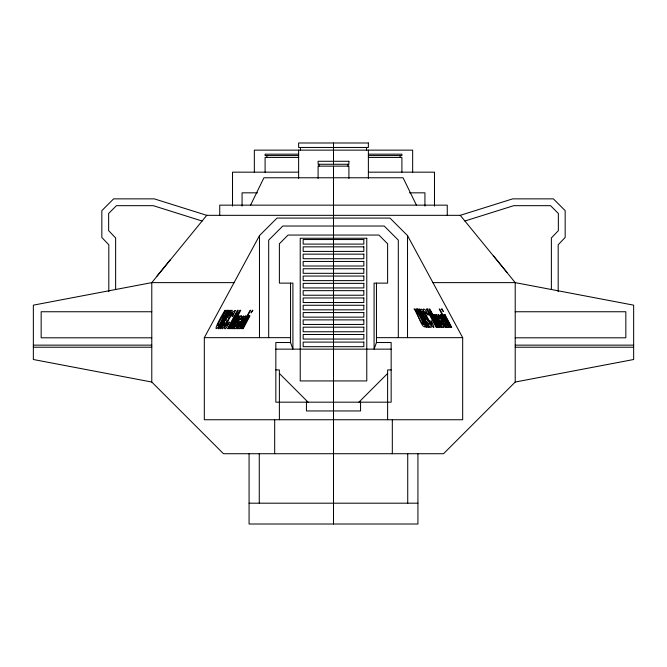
<?xml version="1.0" encoding="UTF-8"?>
<svg xmlns="http://www.w3.org/2000/svg" width="667" height="667" viewBox="0 0 667 667"><rect width="100%" height="100%" fill="white"/><g stroke="black" fill="none" stroke-linecap="round" stroke-linejoin="round"><path stroke-width="1" d="M250.575 205.153L263.932 177.772L403.068 177.772L416.425 205.153M204.319 337.66L259.471 235.618L277.022 218.067L389.978 218.067L407.529 235.618L462.681 337.66L462.681 419.743L204.319 419.743L204.319 337.66L290.537 337.66M157.053 276.013L170.485 259.563M558.187 291.621L558.187 244.772L565.166 237.469L565.166 210.647L553.385 198.858L512.706 198.858L460.255 215.333L206.745 215.333L151.784 282.625L151.784 382.041L223.47 453.718L443.53 453.718L515.216 382.041L633.65 359.505L633.65 305.161L515.216 282.625L432.941 282.625M358.904 402.176L387.619 373.47M464.899 221.019L513.757 205.669L550.558 205.669L558.354 213.465L558.354 230.649L551.376 237.952L551.376 289.511M298.624 154.177L265.099 154.177L265.099 155.578L298.624 155.578M368.376 154.177L401.901 154.177L401.901 155.578L368.376 155.578M298.624 157.429L265.099 157.429L265.099 172.169M368.376 157.429L401.901 157.429L401.901 172.169M298.624 172.169L232.516 172.169L232.516 206.095M368.376 172.169L434.484 172.169L434.484 206.095M257.495 192.83L242.071 192.83L242.071 206.128M409.505 192.83L424.929 192.83L424.929 206.128M234.059 282.625L151.784 282.625L33.35 305.161L33.35 359.505L151.784 382.041M151.784 311.747L41.162 311.747L41.162 337.802L151.784 337.802M515.216 311.747L625.838 311.747L625.838 337.802L515.216 337.802M376.463 337.66L462.681 337.66M33.35 345.139L151.784 345.139M515.216 345.139L633.65 345.139M33.35 347.224L151.784 347.224M515.216 347.224L633.65 347.224M275.838 349.141L391.162 349.141M275.838 369.935L279.381 369.935L279.381 419.743M391.162 369.935L387.619 369.935L387.619 419.743M249.074 503.193L417.926 503.193M206.745 215.333L154.294 198.858L113.615 198.858L101.834 210.647L101.834 237.469L108.813 244.772L108.813 291.621M202.101 221.019L153.243 205.669L116.442 205.669L108.646 213.465L108.646 230.649L115.624 237.952L115.624 289.511M279.381 373.47L308.096 402.176M493.597 255.995L507.028 272.444M460.255 215.333L515.216 282.625L515.216 382.041M447.265 215.333L447.265 205.153L219.735 205.153L219.735 215.333M417.926 453.718L417.926 524.012L249.074 524.012L249.074 453.718M412.656 172.169L412.656 150.133L254.344 150.133L254.344 172.169M407.729 453.718L407.729 503.193M407.529 235.618L407.529 337.66M400.108 155.578L400.108 157.429M398.307 337.66L398.307 240.128L384.217 226.03L282.783 226.03L268.693 240.128L268.693 337.66M392.321 419.743L392.321 453.718M376.463 283.125L376.463 342.688M368.376 150.133L368.376 178.364M366.55 147.457L366.55 150.133M360.555 401.726L360.555 410.955L306.445 410.955L306.445 401.726M348.908 178.456L348.908 166.141L318.092 166.141L318.092 178.456M347.991 164.265L347.991 166.141M333.5 142.988L333.5 164.265M333.5 166.141L333.5 234.917M333.5 235.051L333.5 524.012M319.009 164.265L319.009 166.141M300.45 147.457L300.45 150.133M298.624 150.133L298.624 178.364M290.537 283.125L290.537 342.688M274.679 419.743L274.679 453.718M266.892 155.578L266.892 157.429M259.471 235.618L259.471 337.66M259.271 453.718L259.271 503.193M425.496 326.863C420.802 328.431 417.359 309.655 413.999 309.004L414.549 309.004C422.67 327.48 429.373 331.616 415.858 309.004L416.408 309.004L425.496 326.863M423.378 309.196C423.186 313.457 440.137 339.586 431.316 320.835L430.765 320.835C435.693 331.524 424.32 314.107 425.371 311.831L428.264 315.124C426.83 313.623 425.93 308.354 423.378 309.196M422.328 311.756C423.303 316.75 428.923 318.217 429.957 323.428C434.125 331.707 427.322 325.171 426.655 321.577L429.123 324.654C431.232 321.336 423.061 318.209 422.753 314.207C417.875 306.211 423.32 308.713 425.096 314.365L422.328 311.756M230.899 313.048L229.773 315.666L230.307 315.666C236.452 302.801 226.155 316.15 226.055 320.402L226.68 321.486L223.753 326.063L223.403 325.629L224.754 322.878L224.22 322.878C217.617 336.435 228.172 323.103 228.456 318.367L227.872 317.159L229.932 313.407L230.899 313.048M235.326 310.438L232.675 316.425L232.124 316.425C236.852 306.361 224.154 325.213 226.897 325.738L229.115 322.136L229.665 322.136L226.071 328.231L224.904 328.864L224.454 328.414C227.447 322.82 229.807 312.931 235.326 310.438M443.638 327.047L443.288 327.564L442.146 326.738L440.153 323.345L440.654 323.345C442.738 328.047 442.563 322.586 439.962 321.961C438.411 319.968 435.684 316.675 436.31 314.357L439.136 318.059C432.575 312.406 445.156 325.646 443.638 327.047M448.057 327.047L447.699 327.564L446.557 326.738L444.564 323.345L445.072 323.345C447.157 328.047 446.973 322.586 444.372 321.961C442.821 319.968 440.095 316.675 440.729 314.357L443.547 318.059C436.985 312.406 449.566 325.646 448.057 327.047M438.169 314.566L439.703 318.251L440.195 318.251L439.611 316.441L442.463 321.027L440.92 319.618L443.83 325.996L445.281 327.547L444.906 325.621L446.323 327.397C443.063 324.487 442.538 316.058 438.169 314.566M237.669 326.38C240.145 326.296 240.987 319.076 237.669 326.38M235.518 326.355C238.327 325.179 237.018 317.792 241.537 315.658L241.821 316.408L240.428 319.36C240.137 313.648 237.894 328.781 234.509 328.864L234.417 327.539L235.843 324.646L236.351 324.646L235.518 326.355M239.928 326.355C242.738 325.179 241.429 317.792 245.948 315.658L246.231 316.408L244.847 319.36C244.547 313.648 242.304 328.781 238.919 328.864L238.828 327.539L240.262 324.646L240.762 324.646L239.928 326.355M236.368 328.289L236.81 328.731L238.186 326.922L237.235 328.698L237.719 328.698C239.12 328.156 248.508 307.837 240.795 319.551L242.763 317.867L240.612 322.328C241.079 318.392 236.61 326.705 236.368 328.289M248.549 315.933L242.179 328.698L241.696 328.698L246.948 318.109L240.345 328.698L250.1 310.305L250.584 310.305L246.532 317.942L248.082 315.808L248.549 315.933M232.008 328.231L232.099 328.848L234.009 326.48L232.808 328.698L233.3 328.698L240.128 315.816L233.558 326.413L238.803 315.816L238.319 315.816L232.008 328.231M217.6 325.321C221.219 326.071 223.595 312.114 226.755 310.305L227.305 310.305C218.634 330.707 208.179 338.394 224.896 310.305L225.446 310.305L217.6 325.321M376.463 342.521L374.087 349.141L374.087 283.125L387.619 283.125L387.619 243.763L378.898 235.051L288.102 235.051L279.381 243.763L279.381 283.125L292.913 283.125L292.913 349.141L290.537 342.521L275.838 342.521L275.838 402.176L391.162 402.176L391.162 342.521L376.463 342.521M439.82 324.887L433.267 314.516L439.761 326.455L441.02 327.397L440.262 325.179L441.904 327.397L435.076 314.516L434.584 314.516L439.82 324.887M224.337 318.609L219.81 328.698L220.744 328.698L230.499 310.305L229.948 310.305L221.811 325.638L228.739 310.305L227.814 310.305L218.059 328.698L218.609 328.698L226.763 313.323A193.772 23.687 -61.6 0 0 224.337 318.609M233.884 318.401L229.064 328.698L229.565 328.698L238.694 313.215L230.457 328.698L230.999 328.698L240.754 310.305L239.845 310.305L231.858 323.912L238.269 310.305L237.369 310.305L227.622 328.698L228.172 328.698L236.31 313.307L233.884 318.401M249.483 315.816L242.655 328.698L243.138 328.698L249.967 315.816L249.483 315.816M252.409 310.305L251.042 312.881L252.893 310.305L252.409 310.305M444.322 316.808L449.441 327.397L448.958 327.397L439.203 309.004L439.686 309.004L443.738 316.642C441.162 308.279 452.151 329.723 450.784 327.397L444.322 316.808M442.313 321.636L444.38 325.471L442.313 321.636M368.376 142.988L298.624 142.988L298.624 147.457L368.376 147.457L368.376 142.988M348.908 161.281L318.092 161.281L318.092 164.265L348.908 164.265L348.908 161.281M366.775 238.252L300.225 238.252L300.225 380.932L366.775 380.932L366.775 238.252M363.832 239.536L303.168 239.536L303.168 244.105L363.832 244.105L363.832 239.536M363.832 246.84L303.168 246.84L303.168 251.409L363.832 251.409L363.832 246.84M363.832 254.144L303.168 254.144L303.168 258.713L363.832 258.713L363.832 254.144M363.832 261.447L303.168 261.447L303.168 266.016L363.832 266.016L363.832 261.447M363.832 268.751L303.168 268.751L303.168 273.32L363.832 273.32L363.832 268.751M363.832 276.055L303.168 276.055L303.168 280.624L363.832 280.624L363.832 276.055M363.832 283.358L303.168 283.358L303.168 287.927L363.832 287.927L363.832 283.358M363.832 290.662L303.168 290.662L303.168 295.231L363.832 295.231L363.832 290.662M363.832 297.966L303.168 297.966L303.168 302.535L363.832 302.535L363.832 297.966M363.832 305.269L303.168 305.269L303.168 309.838L363.832 309.838L363.832 305.269M417.842 309.004L416.917 309.004L426.663 327.397L427.213 327.397L419.068 312.023A193.772 23.687 61.6 0 0 422.244 317.309L428.422 327.397L429.348 327.397L419.601 309.004L419.051 309.004L427.197 324.337L417.842 309.004M427.372 309.004L426.471 309.004L436.226 327.397L436.777 327.397L428.581 312.006L437.669 327.397L438.169 327.397L430.882 311.914L439.061 327.397L439.611 327.397L429.856 309.004L428.948 309.004L435.393 322.62L427.372 309.004M441.996 309.004L441.512 309.004L443.355 311.581L441.996 309.004M363.832 312.573L303.168 312.573L303.168 317.142L363.832 317.142L363.832 312.573M444.914 314.516L444.43 314.516L451.259 327.397L451.742 327.397L444.914 314.516M363.832 319.877L303.168 319.877L303.168 324.445L363.832 324.445L363.832 319.877M363.832 327.18L303.168 327.18L303.168 331.749L363.832 331.749L363.832 327.18M363.832 334.484L303.168 334.484L303.168 339.053L363.832 339.053L363.832 334.484M363.832 342.104L303.168 342.104L303.168 346.673L363.832 346.673L363.832 342.104"/></g></svg>
